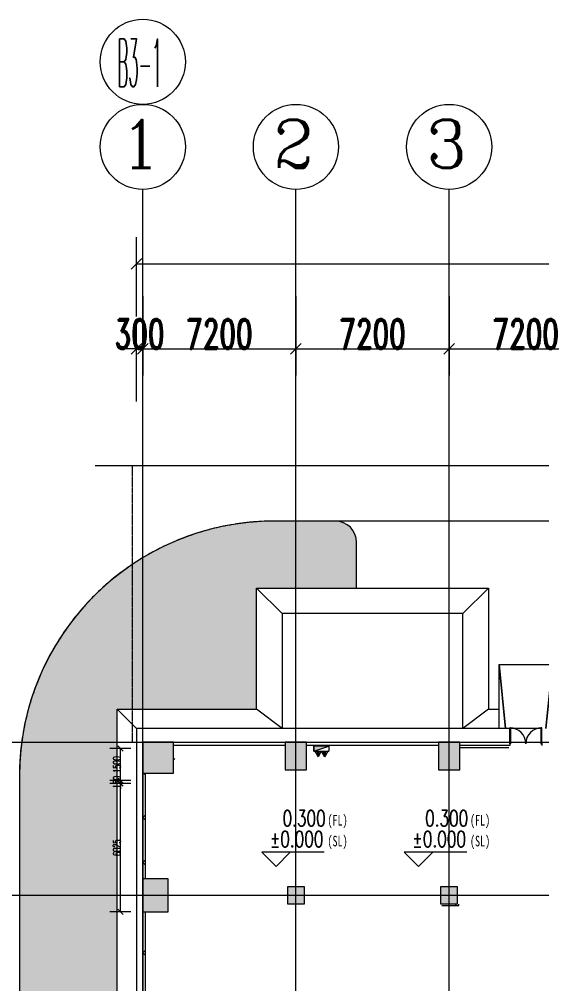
# Model space of a CAD drawing. Header units: millimetres. Extents: x -76632 to 443185, y -33181 to 192400.
# Drawn here: x -5804 to 18750, y 147041 to 192400 of the extents above; entities that cross this region are included whole.
import ezdxf

# ---------------------------------------------------------------- set-up
doc = ezdxf.new("R2010")
doc.units = ezdxf.units.MM
doc.linetypes.add('Dash', pattern=[6.35, 3.175, -3.175])
doc.linetypes.add('轴网线', pattern=[22.04, 18.38, -1.83, 0, -1.83])
doc.layers.get('0').update_dxf_attribs({"color": 8})
doc.layers.get('Defpoints').update_dxf_attribs({"color": 8})
for name, color, linetype, lineweight in [('A-ANNO-DIMS', 8, 'Continuous', 9), ('A-ANNO-NOTE', 8, 'Continuous', 5), ('A-DETL', 8, 'Continuous', 18), ('A-DETL-GENF', 8, 'Continuous', 18), ('A-DETL-THIN', 8, 'Continuous', 5), ('A-DOOR', 8, 'Continuous', 5), ('A-DOOR-OPNG', 8, 'Continuous', 5), ('A-FLOR', 8, 'Continuous', 5), ('A-WALL', 8, 'Continuous', 5), ('A-WALL-FNSH', 8, 'Continuous', 9), ('A-WALL-PATT', 8, 'Continuous', 9), ('M-EQPM', 8, 'Continuous', 5), ('Q-SPCQ', 8, 'Continuous', 5), ('S-COLS', 8, 'Continuous', 5), ('S-GRID', 8, 'Continuous', 9), ('S-GRID-IDEN', 8, 'Continuous', 9)]:
    doc.layers.add(name, color=color, linetype=linetype, lineweight=lineweight)
doc.styles.add('RomanC', font='romanc__.ttf', dxfattribs={"height": 2250})
doc.styles.add('RomanC_2', font='romanc__.ttf', dxfattribs={"width": 0.25, "height": 2250})
doc.styles.add('RomanD_4', font='romand__.ttf', dxfattribs={"width": 0.65, "height": 1400})
doc.styles.add('RomanD_6', font='romand__.ttf', dxfattribs={"width": 0.65, "height": 350})
doc.styles.add('RomanD_9', font='romand__.ttf', dxfattribs={"width": 0.7, "height": 750})
doc.styles.add('仿宋', font='simfang.ttf', dxfattribs={"width": 0.7, "height": 500})
doc.dimstyles.new('0_7mm', dxfattribs={"dimscale": 304.8, "dimtxt": 351.251157, "dimasz": 0.82021, "dimexe": 1.64042, "dimexo": 0.0625, "dimgap": 0, "dimtad": 1, "dimdec": 0, "dimzin": 0, "dimdsep": 46, "dimtxsty": 'RomanD_6', "dimblk1": 'OBLIQUE', "dimblk2": 'OBLIQUE', "dimsah": 1, "dimcen": 0.09, "dimazin": 0, "dimtfac": 1, "dimtdec": 4, "dimtix": 1, "dimtmove": 0, "dimatfit": 3, "dimfxl": 1.64042, "dimfxlon": 1, "dimtvp": 1, "dimtolj": 1, "dimtzin": 0, "dimlwd": 18, "dimlwe": 18, "dimarcsym": 2})
doc.dimstyles.new('第一_二道尺寸线', dxfattribs={"dimscale": 304.8, "dimtxt": 1405.004626, "dimasz": 1.64042, "dimexe": 4.10105, "dimexo": 0.0625, "dimgap": 0, "dimtad": 1, "dimdec": 0, "dimzin": 0, "dimdsep": 46, "dimtxsty": 'RomanD_4', "dimblk1": 'OBLIQUE', "dimblk2": 'OBLIQUE', "dimsah": 1, "dimcen": 0.09, "dimazin": 0, "dimtfac": 1, "dimtdec": 4, "dimtix": 1, "dimtmove": 0, "dimatfit": 3, "dimfxl": 8.2021, "dimfxlon": 1, "dimtvp": 1, "dimtolj": 1, "dimtzin": 0, "dimlwd": 18, "dimlwe": 18, "dimarcsym": 2})
pattern_1 = [(45, (-4e-09, 0), (-1060.66, 1060.66), []), (135, (-4e-09, 0), (-1060.66, -1060.66), [])]

# ---------------------------------------------------------------- blocks, each defined once
blk = doc.blocks.new('X-ST-F3-01-C-001_HLP2_rvt-1-LAY-1F-1_500-A')
at = {"layer": 'S-COLS', "true_color": 0x808080}
for points in [[(135, 156950), (1450, 156950), (1450, 158400), (0, 158394), (0, 156950)], [(7700, 157100), (7700, 158400), (6700, 158400), (6700, 157100)], [(14900, 157100), (14900, 158400), (13900, 158400), (13900, 157100)], [(67, 150425), (1200, 150425), (1200, 151975), (0, 151975), (0, 150425)], [(7600, 150800), (7600, 151600), (6800, 151600), (6800, 150800)], [(14050, 150800), (14800, 150800), (14800, 151600), (14000, 151600), (14000, 150800), (14023, 150800)]]:
    blk.add_hatch(color=8, dxfattribs=at).paths.add_polyline_path(points, flags=0)
at = {"layer": 'S-COLS', "color": 7, "lineweight": 9}
for p, q in [((1450, 158400), (0, 158400)), ((0, 158400), (0, 156950)), ((1450, 156950), (1450, 158400)), ((7700, 158400), (6700, 158400)), ((6700, 158400), (6700, 157100)), ((7700, 157100), (7700, 158400)), ((14900, 158400), (13900, 158400)), ((13900, 158400), (13900, 157100)), ((14900, 157100), (14900, 158400)), ((0, 156950), (1450, 156950)), ((6700, 157100), (7700, 157100)), ((13900, 157100), (14900, 157100)), ((1200, 151975), (0, 151975)), ((0, 151975), (0, 150425)), ((1200, 150425), (1200, 151975)), ((7600, 151600), (6800, 151600)), ((6800, 151600), (6800, 150800)), ((7600, 150800), (7600, 151600)), ((14800, 151600), (14000, 151600)), ((14000, 151600), (14000, 150800)), ((14800, 150800), (14800, 151600)), ((6800, 150800), (7600, 150800)), ((14000, 150800), (14800, 150800)), ((0, 150425), (1200, 150425))]:
    blk.add_line(p, q, dxfattribs=at)
blk = doc.blocks.new('剖切号 - 剖切号-930156-LAY-1F-1_500-A')
at = {"layer": 'A-DETL-GENF', "color": 91, "lineweight": 5, "true_color": 0x77ff77}
blk.add_line((0, -1000), (0, -27666), dxfattribs=at)
blk = doc.blocks.new('X-AR-F3-00-W-003_HLP2_rvt-1-LAY-1F-1_500-A')
at = {"layer": 'A-DETL', "color": 254, "linetype": 'Dash', "lineweight": 5, "true_color": 0xdddddd}
for p, q in [((-500, 171400), (-500, 166753)), ((-500, 166753), (-500, 159950)), ((-500, 159950), (-500, 158400))]:
    blk.add_line(p, q, dxfattribs=at)
at = {"color": 254, "linetype": 'Dash', "lineweight": 5, "true_color": 0xdddddd, "rotation": 269.9999999999998}
blk.add_blockref('剖切号 - 剖切号-930156-LAY-1F-1_500-A', (25431, 171400), dxfattribs=at)
blk = doc.blocks.new('双扇平开外门_带观察窗 - GYM1530_A_-4528011-LAY-1F-1_500-A')
at = {"layer": 'A-DOOR'}
for p, q in [((-750, 0), (-750, 750)), ((-750, 750), (-710, 750)), ((-750, 750), (-750, 600)), ((-710, 750), (-750, 750)), ((-750, 600), (-750, 400)), ((-710, 750), (-710, 0)), ((-710, 600), (-710, 750)), ((-710, 400), (-710, 600)), ((750, 750), (710, 750)), ((710, 750), (710, 0)), ((750, 750), (710, 750)), ((710, 750), (710, 600)), ((710, 600), (710, 400)), ((750, 0), (750, 750)), ((750, 600), (750, 750)), ((750, 400), (750, 600)), ((-750, 400), (-750, 100)), ((-710, 0), (-750, 0)), ((-710, 100), (-710, 400)), ((710, 400), (710, 100)), ((710, 0), (750, 0)), ((750, 100), (750, 400))]:
    blk.add_line(p, q, dxfattribs=at)
for centre, start, end in [((-750, 0), 0, 90), ((750, 0), 90, 180)]:
    blk.add_arc(centre, 750, start, end, dxfattribs=at)
at = {"layer": 'A-DOOR-OPNG'}
for p, q in [((-750, 75), (-750, -75)), ((750, 75), (750, -75))]:
    blk.add_line(p, q, dxfattribs=at)
blk = doc.blocks.new('坡道 - 坡道-V90-LAY-1F-1_500-A')
at = {"layer": 'Q-SPCQ'}
for p, q in [((-1250, -3000), (-950, 0)), ((-1250, -900), (-1250, 0)), ((-950, 0), (-1250, -3000)), ((-710, 0), (710, 0)), ((-710, 0), (710, 0)), ((950, 0), (1250, -3000)), ((1250, -3000), (950, 0)), ((1250, 0), (1250, -3000)), ((-1250, -3000), (-1250, -900)), ((-1250, -3000), (-1250, -900)), ((1250, -900), (1250, -3000)), ((1250, -3000), (-1250, -3000)), ((1250, -3000), (-1250, -3000))]:
    blk.add_line(p, q, dxfattribs=at)
blk = doc.blocks.new('室内消火栓箱_带灭火器__左右式_ - SG24D65-P-4294461-LAY-1F-1_500-A')
at = {"layer": 'A-DETL-GENF', "lineweight": 5}
blk.add_hatch(color=256, dxfattribs=at).paths.add_polyline_path([(-350, -240), (350, 0), (-350, 0), (-350, -128)], flags=0)
h = blk.add_hatch(color=256, dxfattribs=at)
h.paths.add_polyline_path([(-105, -370), (-105, -280), (-195, -280), (-195, -370)], flags=0)
h.paths.add_polyline_path([(195, -370), (195, -280), (105, -280), (105, -370)], flags=0)
for p, q in [((350, 0), (-350, 0)), ((-350, -240), (350, 0)), ((-350, -240), (-350, 0)), ((-350, 0), (-350, -240)), ((-350, -240), (350, 0)), ((350, 0), (-350, 0)), ((-350, -240), (350, -240)), ((-300, -240), (-150, -500)), ((-105, -280), (-195, -280)), ((-195, -280), (-195, -370)), ((-195, -370), (-105, -370)), ((0, -240), (-150, -500)), ((-105, -370), (-105, -280)), ((0, -240), (150, -500)), ((195, -280), (105, -280)), ((105, -280), (105, -370)), ((105, -370), (195, -370)), ((300, -240), (150, -500)), ((195, -370), (195, -280))]:
    blk.add_line(p, q, dxfattribs=at)
at = {"layer": 'M-EQPM'}
blk.add_line((350, 0), (350, -240), dxfattribs=at)
blk = doc.blocks.new('轴网 - 宽度系数 1_0-670626-LAY-1F-1_500-A')
at = {"layer": 'S-GRID-IDEN'}
blk.add_circle((0, 0), 4, dxfattribs=at)
blk = doc.blocks.new('_Oblique')
at = {"color": 0, "linetype": 'ByBlock', "lineweight": -2}
blk.add_line((-0.5, -0.5), (0.5, 0.5), dxfattribs=at)
blk = doc.blocks.new('*D1614')
at = {"layer": 'A-ANNO-DIMS', "color": 0, "lineweight": 18, "transparency": 16777216}
for p, q in [((0, 179380.95), (0, 175650)), ((-300, 174419.05), (-300, 178150)), ((-300, 176900), (-800, 176900)), ((-300, 176900), (0, 176900)), ((0, 176900), (500, 176900))]:
    blk.add_line(p, q, dxfattribs=at)
at = {"layer": 'Defpoints', "color": 0, "transparency": 16777216}
for p in [(0, 179400), (0, 176900), (-300, 174400)]:
    blk.add_point(p, dxfattribs=at)
at = {"layer": 'A-ANNO-DIMS', "color": 0, "lineweight": 18, "transparency": 16777216, "xscale": 500.0000000000001, "yscale": 500.0000000000001, "zscale": 500.0000000000001}
blk.add_blockref('_Oblique', (-300, 176900), dxfattribs=at)
at = {"layer": 'A-ANNO-DIMS', "color": 0, "lineweight": 18, "transparency": 16777216, "xscale": 500.0000000000001, "yscale": 500.0000000000001, "zscale": 500.0000000000001, "rotation": 180}
blk.add_blockref('_Oblique', (0, 176900), dxfattribs=at)
at = {"layer": 'A-ANNO-DIMS', "color": 0, "lineweight": 18, "transparency": 16777216, "insert": (-150, 177600), "char_height": 1400, "width": 2918.0865, "attachment_point": 5, "style": 'RomanD_4'}
blk.add_mtext('\\A1;300', dxfattribs=at)
blk = doc.blocks.new('*D1560')
at = {"layer": 'A-ANNO-DIMS', "color": 0, "lineweight": 18, "transparency": 16777216}
for p, q in [((0, 179380.95), (0, 175650)), ((7200, 179380.95), (7200, 175650)), ((0, 176900), (7200, 176900))]:
    blk.add_line(p, q, dxfattribs=at)
at = {"layer": 'Defpoints', "color": 0, "transparency": 16777216}
for p in [(0, 179400), (7200, 179400), (7200, 176900)]:
    blk.add_point(p, dxfattribs=at)
at = {"layer": 'A-ANNO-DIMS', "color": 0, "lineweight": 18, "transparency": 16777216, "xscale": 500.0000000000001, "yscale": 500.0000000000001, "zscale": 500.0000000000001, "rotation": 180}
blk.add_blockref('_Oblique', (0, 176900), dxfattribs=at)
at = {"layer": 'A-ANNO-DIMS', "color": 0, "lineweight": 18, "transparency": 16777216, "xscale": 500.0000000000001, "yscale": 500.0000000000001, "zscale": 500.0000000000001}
blk.add_blockref('_Oblique', (7200, 176900), dxfattribs=at)
at = {"layer": 'A-ANNO-DIMS', "color": 0, "lineweight": 18, "transparency": 16777216, "insert": (3600, 177600), "char_height": 1400, "width": 3890.782, "attachment_point": 5, "style": 'RomanD_4'}
blk.add_mtext('\\A1;7200', dxfattribs=at)
blk = doc.blocks.new('*D1561')
at = {"layer": 'A-ANNO-DIMS', "color": 0, "lineweight": 18, "transparency": 16777216}
for p, q in [((7200, 179380.95), (7200, 175650)), ((14400, 179380.95), (14400, 175650)), ((7200, 176900), (14400, 176900))]:
    blk.add_line(p, q, dxfattribs=at)
at = {"layer": 'Defpoints', "color": 0, "transparency": 16777216}
for p in [(7200, 179400), (14400, 179400), (14400, 176900)]:
    blk.add_point(p, dxfattribs=at)
at = {"layer": 'A-ANNO-DIMS', "color": 0, "lineweight": 18, "transparency": 16777216, "xscale": 500.0000000000001, "yscale": 500.0000000000001, "zscale": 500.0000000000001, "rotation": 180}
blk.add_blockref('_Oblique', (7200, 176900), dxfattribs=at)
at = {"layer": 'A-ANNO-DIMS', "color": 0, "lineweight": 18, "transparency": 16777216, "xscale": 500.0000000000001, "yscale": 500.0000000000001, "zscale": 500.0000000000001}
blk.add_blockref('_Oblique', (14400, 176900), dxfattribs=at)
at = {"layer": 'A-ANNO-DIMS', "color": 0, "lineweight": 18, "transparency": 16777216, "insert": (10800, 177600), "char_height": 1400, "width": 3890.782, "attachment_point": 5, "style": 'RomanD_4'}
blk.add_mtext('\\A1;7200', dxfattribs=at)
blk = doc.blocks.new('*D1562')
at = {"layer": 'A-ANNO-DIMS', "color": 0, "lineweight": 18, "transparency": 16777216}
for p, q in [((14400, 179380.95), (14400, 175650)), ((21600, 179380.95), (21600, 175650)), ((14400, 176900), (21600, 176900))]:
    blk.add_line(p, q, dxfattribs=at)
at = {"layer": 'Defpoints', "color": 0, "transparency": 16777216}
for p in [(14400, 179400), (21600, 179400), (21600, 176900)]:
    blk.add_point(p, dxfattribs=at)
at = {"layer": 'A-ANNO-DIMS', "color": 0, "lineweight": 18, "transparency": 16777216, "xscale": 500.0000000000001, "yscale": 500.0000000000001, "zscale": 500.0000000000001, "rotation": 180}
blk.add_blockref('_Oblique', (14400, 176900), dxfattribs=at)
at = {"layer": 'A-ANNO-DIMS', "color": 0, "lineweight": 18, "transparency": 16777216, "xscale": 500.0000000000001, "yscale": 500.0000000000001, "zscale": 500.0000000000001}
blk.add_blockref('_Oblique', (21600, 176900), dxfattribs=at)
at = {"layer": 'A-ANNO-DIMS', "color": 0, "lineweight": 18, "transparency": 16777216, "insert": (18000, 177600), "char_height": 1400, "width": 3890.782, "attachment_point": 5, "style": 'RomanD_4'}
blk.add_mtext('\\A1;7200', dxfattribs=at)
blk = doc.blocks.new('*D1553')
at = {"layer": 'A-ANNO-DIMS', "color": 0, "lineweight": 18, "transparency": 16777216}
for p, q in [((-300, 178419.05), (-300, 182150)), ((293100, 178419.05), (293100, 182150)), ((-300, 180900), (293100, 180900))]:
    blk.add_line(p, q, dxfattribs=at)
at = {"layer": 'Defpoints', "color": 0, "transparency": 16777216}
for p in [(293100, 180900), (-300, 178400), (293100, 178400)]:
    blk.add_point(p, dxfattribs=at)
at = {"layer": 'A-ANNO-DIMS', "color": 0, "lineweight": 18, "transparency": 16777216, "xscale": 500.0000000000001, "yscale": 500.0000000000001, "zscale": 500.0000000000001, "rotation": 180}
blk.add_blockref('_Oblique', (-300, 180900), dxfattribs=at)
at = {"layer": 'A-ANNO-DIMS', "color": 0, "lineweight": 18, "transparency": 16777216, "xscale": 500.0000000000001, "yscale": 500.0000000000001, "zscale": 500.0000000000001}
blk.add_blockref('_Oblique', (293100, 180900), dxfattribs=at)
at = {"layer": 'A-ANNO-DIMS', "color": 0, "lineweight": 18, "transparency": 16777216, "insert": (146400, 181600), "char_height": 1400, "width": 5836.1731, "attachment_point": 5, "style": 'RomanD_4'}
blk.add_mtext('\\A1;293400', dxfattribs=at)
blk = doc.blocks.new('*D1502')
at = {"layer": 'A-ANNO-DIMS', "color": 0, "lineweight": 18, "transparency": 16777216}
for p, q in [((-567, 156450), (-1548, 156450)), ((-1048, 150425), (-1048, 156450)), ((-567, 150425), (-1548, 150425))]:
    blk.add_line(p, q, dxfattribs=at)
at = {"layer": 'Defpoints', "color": 0, "transparency": 16777216}
for p in [(-1048, 156450), (-548, 156450), (-548, 150425)]:
    blk.add_point(p, dxfattribs=at)
at = {"layer": 'A-ANNO-DIMS', "color": 0, "lineweight": 18, "transparency": 16777216, "xscale": 250, "yscale": 250, "zscale": 250}
for p, rotation in [((-1048, 156450), 90), ((-1048, 150425), 270)]:
    blk.add_blockref('_Oblique', p, dxfattribs=dict(at, rotation=rotation))
at = {"layer": 'A-ANNO-DIMS', "color": 0, "lineweight": 18, "transparency": 16777216, "insert": (-1223, 153437), "char_height": 350, "width": 972.7, "attachment_point": 5, "rotation": 90, "style": 'RomanD_6'}
blk.add_mtext('\\A1;6025', dxfattribs=at)
blk = doc.blocks.new('*D1503')
at = {"layer": 'A-ANNO-DIMS', "color": 0, "lineweight": 18, "transparency": 16777216}
for p, q in [((-567, 156600), (-1548, 156600)), ((-1048, 156600), (-1048, 156850)), ((-1048, 156450), (-1048, 156600)), ((-567, 156450), (-1548, 156450)), ((-1048, 156450), (-1048, 156200))]:
    blk.add_line(p, q, dxfattribs=at)
at = {"layer": 'Defpoints', "color": 0, "transparency": 16777216}
for p in [(-1048, 156600), (-548, 156600), (-548, 156450)]:
    blk.add_point(p, dxfattribs=at)
at = {"layer": 'A-ANNO-DIMS', "color": 0, "lineweight": 18, "transparency": 16777216, "xscale": 250, "yscale": 250, "zscale": 250}
for p, rotation in [((-1048, 156600), 270), ((-1048, 156450), 90)]:
    blk.add_blockref('_Oblique', p, dxfattribs=dict(at, rotation=rotation))
at = {"layer": 'A-ANNO-DIMS', "color": 0, "lineweight": 18, "transparency": 16777216, "insert": (-1223, 156525), "char_height": 350, "width": 729.52, "attachment_point": 5, "rotation": 90, "style": 'RomanD_6'}
blk.add_mtext('\\A1;150', dxfattribs=at)
blk = doc.blocks.new('*D1504')
at = {"layer": 'A-ANNO-DIMS', "color": 0, "lineweight": 18, "transparency": 16777216}
for p, q in [((-567, 158100), (-1548, 158100)), ((-1048, 156600), (-1048, 158100)), ((-567, 156600), (-1548, 156600))]:
    blk.add_line(p, q, dxfattribs=at)
at = {"layer": 'Defpoints', "color": 0, "transparency": 16777216}
for p in [(-1048, 158100), (-548, 158100), (-548, 156600)]:
    blk.add_point(p, dxfattribs=at)
at = {"layer": 'A-ANNO-DIMS', "color": 0, "lineweight": 18, "transparency": 16777216, "xscale": 250, "yscale": 250, "zscale": 250}
for p, rotation in [((-1048, 158100), 90), ((-1048, 156600), 270)]:
    blk.add_blockref('_Oblique', p, dxfattribs=dict(at, rotation=rotation))
at = {"layer": 'A-ANNO-DIMS', "color": 0, "lineweight": 18, "transparency": 16777216, "insert": (-1223, 157350), "char_height": 350, "width": 972.7, "attachment_point": 5, "rotation": 90, "style": 'RomanD_6'}
blk.add_mtext('\\A1;1500', dxfattribs=at)
blk = doc.blocks.new('高程点-说明仿宋-1_5mm - 高程点-说明仿宋-1_5mm-4178353-LAY-1F-1_500-A')
at = {"layer": 'A-ANNO-NOTE', "lineweight": 18}
for p, q in [((4.528, 1.344), (-1.344, 1.344)), ((0, 0), (-1.344, 1.344)), ((0, 0), (1.344, 1.344))]:
    blk.add_line(p, q, dxfattribs=at)
blk = doc.blocks.new('临时单轴号 - 临时标记-下-5mm-4768052-LAY-1F-1_500-A')
at = {"layer": 'A-ANNO-NOTE', "lineweight": 18}
blk.add_circle((0, 12), 4, dxfattribs=at)

msp = doc.modelspace()

# ---------------------------------------------------------------- hatches: boundary and pattern name
at = {"layer": 'A-DETL-GENF', "lineweight": 5, "transparency": 33554687}
h = msp.add_hatch(dxfattribs=at)
h.set_pattern_fill('FP_58', color=256, style=0, pattern_type=2)
h.set_pattern_definition([(90, (-4e-09, 0), (-2121.32, 2121.32), [562.5, -3680.14]), (45, (-4e-09, 0), (-2121.32, 2121.32), [562.5, -2437.5]), (135, (-4e-09, 0), (-2121.32, -2121.32), [562.5, -2437.5])])
h.paths.add_polyline_path([(291271.1, -5803.8), (291642.2, -5796.6), (292012.8, -5777), (292382.6, -5745.1), (292751.1, -5700.9), (293118, -5644.5), (293482.7, -5575.9), (294000, -5455.3), (294204.4, -5402.6), (294560.5, -5298), (294913, -5181.7), (295261.4, -5053.7), (295605.3, -4914.2), (295944.4, -4763.3), (296278.3, -4601.2), (296606.6, -4428.2), (296929, -4244.3), (297245.1, -4049.8), (297554.6, -3844.9), (297857.1, -3629.8), (298152.3, -3404.8), (298439.8, -3170.1), (298719.3, -2926), (298990.6, -2672.7), (299253.3, -2410.5), (299507.2, -2139.7), (299751.9, -1860.7), (300005.3, -1550), (300212.8, -1279), (300428.5, -976.9), (300634.1, -667.9), (300829.2, -352.2), (301013.8, -30.2), (301187.6, 297.8), (301372.6, 681.3), (301501.9, 970.2), (301642.1, 1313.8), (301770.8, 1661.9), (301887.9, 2014.1), (301993.2, 2370), (302086.6, 2729.2), (302168, 3091.3), (302237.3, 3456), (302294.5, 3822.7), (302339.5, 4191.1), (302372.1, 4560.8), (302392.5, 4931.4), (302399.7, 5379), (302396.2, 5673.6), (302399.7, 6094.3), (302389.7, 6234.5), (302372.1, 6332.4), (302339.5, 6441.9), (302294.5, 6546.9), (302237.3, 6646.9), (302168, 6740.8), (302081.8, 6831.8), (301993.2, 6905.4), (301934.2, 6947.6), (301835.7, 7002.4), (301731.6, 7045.7), (301623.3, 7077.1), (301501.9, 7096.6), (301350.3, 7102.4), (294000, 7102.4), (294000, -1550), (280400.3, -1550), (280400.3, -4798.7), (280406.6, -4910.7), (280425.4, -5021.3), (280456.4, -5129), (280499.3, -5232.6), (280553.6, -5330.8), (280618.5, -5422.2), (280693.2, -5505.9), (280776.8, -5580.6), (280868.3, -5645.5), (280966.4, -5699.7), (281070, -5742.6), (281177.8, -5773.7), (281288.3, -5792.5), (281400.3, -5798.7), (290900, -5798.7)], flags=0)
h.paths.add_polyline_path([(231303.2, -5800), (232700, -5800), (232812, -5793.7), (232922.5, -5774.9), (233030.3, -5743.9), (233133.9, -5701), (233232, -5646.7), (233323.5, -5581.8), (233407.1, -5507.1), (233481.8, -5423.5), (233546.7, -5332), (233601, -5233.9), (233643.9, -5130.3), (233674.9, -5022.5), (233693.7, -4912), (233700, -4800), (233700, -1550), (229300, -1550), (229300, -4800), (229306.3, -4912), (229325.1, -5022.5), (229356.1, -5130.3), (229399, -5233.9), (229453.3, -5332), (229518.2, -5423.5), (229592.9, -5507.1), (229676.5, -5581.8), (229768, -5646.7), (229866.1, -5701), (229969.7, -5743.9), (230077.5, -5774.9), (230188, -5793.7), (230300, -5800)], flags=0)
h.paths.add_polyline_path([(135450, -5800), (138150, -5800), (138262, -5793.7), (138372.5, -5774.9), (138480.3, -5743.9), (138583.9, -5701), (138682, -5646.7), (138773.5, -5581.8), (138857.1, -5507.1), (138931.8, -5423.5), (138996.7, -5332), (139051, -5233.9), (139093.9, -5130.3), (139124.9, -5022.5), (139143.7, -4912), (139150, -4800), (139150, -1550), (134450, -1550), (134450, -4800), (134456.3, -4912), (134475.1, -5022.5), (134506.1, -5130.3), (134549, -5233.9), (134603.3, -5332), (134668.2, -5423.5), (134742.9, -5507.1), (134826.5, -5581.8), (134918, -5646.7), (135016.1, -5701), (135119.7, -5743.9), (135227.5, -5774.9), (135338, -5793.7)], flags=0)
h.paths.add_polyline_path([(143450, -5800), (146550, -5800), (146662, -5793.7), (146772.5, -5774.9), (146880.3, -5743.9), (146983.9, -5701), (147082, -5646.7), (147173.5, -5581.8), (147257.1, -5507.1), (147331.8, -5423.5), (147396.7, -5332), (147451, -5233.9), (147493.9, -5130.3), (147524.9, -5022.5), (147543.7, -4912), (147550, -4800), (147550, -1550), (141650, -1550), (141650, -4800), (141656.3, -4912), (141675.1, -5022.5), (141706.1, -5130.3), (141749, -5233.9), (141803.3, -5332), (141868.2, -5423.5), (141942.9, -5507.1), (142026.5, -5581.8), (142118, -5646.7), (142216.1, -5701), (142319.7, -5743.9), (142427.5, -5774.9), (142538, -5793.7), (142650, -5800), (143150, -5800)], flags=0)
h.paths.add_polyline_path([(43800, -5800), (43966.2, -5790.7), (44042.3, -5780.6), (44160.7, -5752.5), (44275.6, -5712.4), (44385.8, -5660.7), (44490.1, -5598), (44587.5, -5525), (44676.9, -5442.4), (44757.3, -5351.1), (44828, -5252), (44888.2, -5146.2), (44937.3, -5034.9), (44974.7, -4919), (45000, -4800), (45000, -1550), (40850, -1550), (40850, -4800), (40856.3, -4912), (40875.1, -5022.5), (40906.1, -5130.3), (40949, -5233.9), (41003.3, -5332), (41068.2, -5423.5), (41142.9, -5507.1), (41226.5, -5581.8), (41318, -5646.7), (41416.1, -5701), (41519.7, -5743.9), (41627.5, -5774.9), (41738, -5793.7), (41850, -5800)], flags=0)
h.paths.add_polyline_path([(30150, -5800), (30262, -5793.7), (30372.5, -5774.9), (30480.3, -5743.9), (30583.9, -5701), (30682, -5646.7), (30773.5, -5581.8), (30857.1, -5507.1), (30956.1, -5389.3), (30996.7, -5332), (31051, -5233.9), (31100, -5109.2), (31124.9, -5022.5), (31144.1, -4904.4), (31150, -4800), (31150, -1550), (28100, -1550), (28102.9, -4904.4), (28116.9, -5007.8), (28142, -5109.2), (28177.7, -5207.3), (28223.7, -5301), (28279.5, -5389.3), (28344.4, -5471.1), (28417.7, -5545.5), (28498.5, -5611.6), (28585.9, -5668.7), (28678.9, -5716.1), (28776.5, -5753.4), (28877.4, -5779.9), (28980.7, -5795.5), (29085, -5800)], flags=0)
h.paths.add_polyline_path([(56700, -5800), (59750, -5800), (59868.2, -5792.7), (59972.5, -5774.9), (60086, -5741.5), (60183.9, -5701), (60285.8, -5644), (60373.5, -5581.8), (60459.1, -5504.9), (60531.8, -5423.5), (60596.7, -5332), (60651, -5233.9), (60693.9, -5130.3), (60724.9, -5022.5), (60743.7, -4912), (60750, -4800), (60750, -1550), (55685, -1550), (55685, -4800), (55700, -4943.2), (55715.2, -5022.5), (55748.4, -5129.9), (55793.1, -5233.1), (55871.1, -5361.4), (55915, -5421.7), (55990.6, -5504.9), (56074.9, -5579.3), (56166.9, -5644), (56265.3, -5698.3), (56369.2, -5741.5), (56477.1, -5773.1), (56587.8, -5792.7)], flags=0)
h.paths.add_polyline_path([(48500, -5800), (51300, -5800), (51412, -5793.7), (51522.5, -5774.9), (51630.3, -5743.9), (51733.9, -5701), (51832, -5646.7), (51923.5, -5581.8), (52007.1, -5507.1), (52081.8, -5423.5), (52146.7, -5332), (52201, -5233.9), (52243.9, -5130.3), (52274.9, -5022.5), (52293.7, -4912), (52300, -4800), (52300, -1550), (47500, -1550), (47500, -4800), (47506.3, -4912), (47525.1, -5022.5), (47556.1, -5130.3), (47599, -5233.9), (47653.3, -5332), (47718.2, -5423.5), (47792.9, -5507.1), (47876.5, -5581.8), (47968, -5646.7), (48066.1, -5701), (48169.7, -5743.9), (48277.5, -5774.9), (48388, -5793.7)], flags=0)
h.paths.add_polyline_path([(20900, -5798.7), (21012, -5792.5), (21122.5, -5773.7), (21258.6, -5730.9), (21333.9, -5699.7), (21432, -5645.5), (21523.5, -5580.6), (21607.1, -5505.9), (21681.8, -5422.2), (21746.7, -5330.8), (21801, -5232.6), (21843.9, -5129), (21874.9, -5021.3), (21893.7, -4910.7), (21900, -4798.7), (21900, -1550), (12050, -1550), (12050, -4798.7), (12056.3, -4910.7), (12075.1, -5021.3), (12106.1, -5129), (12149, -5232.6), (12203.3, -5330.8), (12268.2, -5422.2), (12342.9, -5505.9), (12426.5, -5580.6), (12518, -5645.5), (12616.1, -5699.7), (12719.7, -5742.6), (12827.5, -5773.7), (12938, -5792.5), (13050, -5798.7), (17450, -5798.7)], flags=0)
h.paths.add_polyline_path([(37350, -5798.7), (37462, -5792.5), (37572.5, -5773.7), (37680.3, -5742.6), (37783.9, -5699.7), (37882, -5645.5), (37973.5, -5580.6), (38057.1, -5505.9), (38131.8, -5422.2), (38196.7, -5330.8), (38251, -5232.6), (38293.9, -5129), (38324.9, -5021.3), (38343.7, -4910.7), (38350, -4798.7), (38350, -1550), (33650, -1550), (33650, -4798.7), (33656.3, -4910.7), (33675.1, -5021.3), (33706.1, -5129), (33749, -5232.6), (33803.3, -5330.8), (33868.2, -5422.2), (33942.9, -5505.9), (34026.5, -5580.6), (34118, -5645.5), (34216.1, -5699.7), (34319.7, -5742.6), (34427.5, -5773.7), (34538, -5792.5), (34650, -5798.7)], flags=0)
h.paths.add_polyline_path([(114800, -5798.7), (124800, -5798.7), (124912, -5792.5), (125022.5, -5773.7), (125130.3, -5742.6), (125233.9, -5699.7), (125332, -5645.5), (125423.5, -5580.6), (125507.1, -5505.9), (125581.8, -5422.2), (125646.7, -5330.8), (125701, -5232.6), (125743.9, -5129), (125774.9, -5021.3), (125793.7, -4910.7), (125800, -4798.7), (125800, -1550), (113300, -1550), (113300, -4798.7), (113306.3, -4910.7), (113325.1, -5021.3), (113356.1, -5129), (113399, -5232.6), (113453.3, -5330.8), (113518.2, -5422.2), (113592.9, -5505.9), (113676.5, -5580.6), (113768, -5645.5), (113866.1, -5699.7), (113969.7, -5742.6), (114077.5, -5773.7), (114188, -5792.5), (114300, -5798.7)], flags=0)
h.paths.add_polyline_path([(100735, -5798.7), (108900, -5798.7), (109012, -5792.5), (109122.5, -5773.7), (109230.3, -5742.6), (109333.9, -5699.7), (109432, -5645.5), (109523.5, -5580.6), (109607.1, -5505.9), (109681.8, -5422.2), (109746.7, -5330.8), (109801, -5232.6), (109843.9, -5129), (109874.9, -5021.3), (109893.7, -4910.7), (109900, -4798.7), (109900, -1550), (98450, -1550), (98450, -4798.7), (98456.3, -4910.7), (98475.1, -5021.3), (98506.1, -5129), (98549, -5232.6), (98603.3, -5330.8), (98668.2, -5422.2), (98742.9, -5505.9), (98826.5, -5580.6), (98918, -5645.5), (99016.1, -5699.7), (99119.7, -5742.6), (99227.5, -5773.7), (99338, -5792.5), (99450, -5798.7)], flags=0)
h.paths.add_polyline_path([(6300, -5798.7), (8550, -5798.7), (8662, -5792.5), (8772.5, -5773.7), (8880.3, -5742.6), (8983.9, -5699.7), (9082, -5645.5), (9173.5, -5580.6), (9257.1, -5505.9), (9331.8, -5422.2), (9396.7, -5330.8), (9451, -5232.6), (9493.9, -5129), (9524.9, -5021.3), (9543.7, -4910.7), (9550, -4798.7), (9550, -1550), (5300, -1550), (5300, -4798.8), (5306.3, -4910.7), (5325.1, -5021.3), (5356.1, -5129), (5399, -5232.6), (5453.3, -5330.8), (5518.2, -5422.2), (5592.9, -5505.9), (5676.5, -5580.6), (5768, -5645.5), (5866.1, -5699.7), (5969.7, -5742.6), (6077.5, -5773.7), (6188, -5792.5)], flags=0)
h.paths.add_polyline_path([(248333.9, -5798.7), (250275, -5798.7), (250387, -5792.5), (250497.5, -5773.7), (250605.3, -5742.6), (250708.9, -5699.7), (250807, -5645.5), (250898.5, -5580.6), (250982.1, -5505.8), (251056.8, -5422.2), (251121.7, -5330.8), (251176, -5232.6), (251218.9, -5129), (251249.9, -5021.3), (251268.7, -4910.7), (251275, -4798.7), (251275, -1550), (244100, -1550), (244100, -4798.7), (244111.1, -4912.6), (244134.5, -5024.7), (244170.1, -5133.4), (244217.4, -5237.6), (244275.8, -5336.1), (244344.6, -5427.5), (244423, -5510.8), (244510.1, -5585.1), (244604.8, -5649.4), (244705.9, -5702.9), (244812.3, -5745), (244922.7, -5775.3), (245035.7, -5793.3), (245150, -5798.7)], flags=0)
h.paths.add_polyline_path([(935.2, -5459.8), (1044.2, -5449.8), (1181.8, -5418.2), (1255.7, -5394.5), (1355.6, -5349.8), (1450.1, -5294.5), (1568.8, -5200.6), (1618.1, -5154.8), (1689.7, -5072), (1776.5, -4935.9), (1803.7, -4885.5), (1844.7, -4784), (1874.4, -4678.7), (1892.4, -4570.7), (1898.5, -4461.4), (1898.5, -1549.8), (-1200, -1549.8), (-1200, 16300), (-4800, 16300), (-4911.9, 16293.7), (-5022.5, 16274.9), (-5130.3, 16243.8), (-5233.9, 16200.9), (-5332, 16146.7), (-5423.5, 16081.8), (-5507.1, 16007.1), (-5581.8, 15923.4), (-5646.7, 15832), (-5701, 15733.8), (-5743.9, 15630.2), (-5774.9, 15522.5), (-5793.7, 15411.9), (-5800, 15300), (-5799.8, 3138.5), (-5791.2, 2802), (-5769.9, 2465.9), (-5736.2, 2130.9), (-5689.9, 1797.4), (-5631.2, 1465.9), (-5560.1, 1136.8), (-5476.8, 810.6), (-5381.3, 487.7), (-5273.8, 168.6), (-5154.5, -146.2), (-5023.4, -456.4), (-4880.9, -761.4), (-4727, -1060.9), (-4562, -1354.4), (-4386.2, -1641.5), (-4199.8, -1921.9), (-4003, -2195.1), (-3796.1, -2460.7), (-3579.4, -2718.4), (-3353.2, -2967.8), (-3117.9, -3208.6), (-2873.7, -3440.4), (-2621, -3663), (-2360.2, -3875.9), (-2091.6, -4078.9), (-1815.6, -4271.7), (-1448.9, -4503.6), (-1200, -4649), (-947, -4786.4), (-645.3, -4935.9), (-338.3, -5074), (-26.3, -5200.6), (397.8, -5349.8), (651.1, -5427.9), (763.1, -5449.8), (825.8, -5457.8)], flags=0)
h.paths.add_polyline_path([(-4800, 19700), (-1200, 19700), (-1200, 30400), (-4800, 30400), (-4912, 30393.7), (-5022.5, 30374.9), (-5130.3, 30343.9), (-5233.9, 30301), (-5332, 30246.7), (-5423.5, 30181.8), (-5507.1, 30107.1), (-5581.8, 30023.5), (-5646.7, 29932), (-5701, 29833.9), (-5743.9, 29730.3), (-5774.9, 29622.5), (-5793.7, 29512), (-5800, 29400), (-5800, 20700), (-5793.7, 20588), (-5774.9, 20477.4), (-5743.9, 20369.7), (-5701, 20266.1), (-5646.7, 20167.9), (-5581.8, 20076.5), (-5507.1, 19992.9), (-5423.5, 19918.1), (-5332, 19853.2), (-5233.9, 19799), (-5130.3, 19756.1), (-5022.5, 19725), (-4912, 19706.3), (-4800.6, 19700)], flags=0)
h.paths.add_polyline_path([(-1200, 108500), (-1200, 116300), (-4800, 116300), (-4912, 116293.7), (-5022.5, 116274.9), (-5130.3, 116243.9), (-5233.9, 116201), (-5332, 116146.7), (-5423.5, 116081.8), (-5507.1, 116007.1), (-5581.8, 115923.5), (-5646.7, 115832), (-5701, 115733.9), (-5743.9, 115630.3), (-5774.9, 115522.5), (-5793.7, 115412), (-5800, 115300), (-5800, 109500), (-5793.7, 109388), (-5774.9, 109277.4), (-5743.9, 109169.7), (-5701, 109066.1), (-5646.7, 108967.9), (-5581.8, 108876.5), (-5507.1, 108792.9), (-5423.5, 108718.1), (-5332, 108653.2), (-5233.9, 108599), (-5130.3, 108556.1), (-5022.5, 108525), (-4912, 108506.3), (-4800, 108500), (-1448.9, 108500)], flags=0)
h.paths.add_polyline_path([(-3300, 120300), (-1200, 120300), (-1200, 133925), (-4800, 133925), (-4912, 133918.7), (-5022.5, 133899.9), (-5130.3, 133868.9), (-5233.9, 133826), (-5332, 133771.7), (-5423.5, 133706.8), (-5507.1, 133632.1), (-5581.8, 133548.5), (-5646.7, 133457), (-5701, 133358.9), (-5743.9, 133255.3), (-5774.9, 133147.5), (-5793.7, 133037), (-5800, 132925), (-5800, 121300), (-5793.7, 121188), (-5774.9, 121077.5), (-5743.9, 120969.7), (-5701, 120866.1), (-5646.7, 120768), (-5581.8, 120676.5), (-5507.1, 120592.9), (-5423.5, 120518.2), (-5332, 120453.3), (-5233.9, 120399), (-5130.3, 120356.1), (-5022.5, 120325.1), (-4912, 120306.3), (-4800, 120300)], flags=0)
h.paths.add_polyline_path([(-1448.9, 136425), (-1200, 136425), (-1200, 159950), (5350, 159950), (5350, 165650), (10050, 165650), (10049.9, 167800.1), (10043.6, 167912), (10024.8, 168022.6), (9993.8, 168130.3), (9950.9, 168233.9), (9896.6, 168332.1), (9831.8, 168423.5), (9757, 168507.1), (9673.4, 168581.9), (9582, 168646.8), (9483.8, 168701), (9380.2, 168743.9), (9272.5, 168775), (9161.9, 168793.7), (9049.9, 168800), (6196.3, 168800), (5816.2, 168793.9), (5350, 168768.9), (5048.9, 168744.7), (4666.8, 168701.6), (4286.2, 168646.4), (3907.7, 168579), (3531.5, 168499.4), (3158, 168407.9), (2787.6, 168304.5), (2420.8, 168189.2), (2057.8, 168062.3), (1699.1, 167923.7), (1345, 167773.8), (995.9, 167612.6), (652.2, 167440.3), (314.1, 167257.1), (-17.9, 167063.1), (-343.5, 166858.6), (-662.4, 166643.8), (-974.3, 166418.8), (-1278.8, 166184), (-1575.6, 165939.6), (-1902.6, 165650), (-2145, 165422.8), (-2417, 165151), (-2694.9, 164853.9), (-2934.2, 164582), (-3178.8, 164285.3), (-3413.8, 163981), (-3639, 163669.2), (-3854, 163350.5), (-4058.8, 163025), (-4253, 162693.1), (-4436.4, 162355.2), (-4608.9, 162011.5), (-4770.4, 161662.5), (-4920.6, 161308.6), (-5059.3, 160949.9), (-5186.5, 160587.1), (-5302, 160220.3), (-5405.7, 159850), (-5497.5, 159476.6), (-5577.3, 159100.5), (-5645, 158722), (-5700.5, 158341.5), (-5743.8, 157959.4), (-5774.8, 157576.1), (-5793.6, 157192.1), (-5800, 156807.6), (-5794.4, 137313.1), (-5776.3, 137202.5), (-5745.8, 137094.6), (-5703.3, 136990.9), (-5649.5, 136892.6), (-5584.9, 136801.1), (-5510.4, 136717.3), (-5427, 136642.5), (-5335.6, 136577.6), (-5237.6, 136523.3), (-5134, 136480.5), (-5026.3, 136449.6), (-4915.8, 136431), (-4803.9, 136425), (-3300, 136425)], flags=0)
h.paths.add_polyline_path([(29000, 159950), (31150, 159950), (31150, 167800.1), (31143.7, 167912), (31124.9, 168022.6), (31093.9, 168130.4), (31051, 168234), (30996.7, 168332.1), (30931.8, 168423.6), (30857.1, 168507.2), (30773.5, 168581.9), (30682, 168646.8), (30583.9, 168701), (30480.3, 168744), (30372.5, 168775), (30262, 168793.8), (30150, 168800.1), (20250, 168800.1), (20138, 168793.8), (20027.5, 168775), (19919.7, 168744), (19816.1, 168701), (19718, 168646.8), (19626.5, 168581.9), (19542.9, 168507.2), (19468.2, 168423.6), (19403.3, 168332.1), (19349, 168234), (19306.1, 168130.4), (19275.1, 168022.6), (19256.3, 167912), (19250, 167800.1), (19250, 159950), (21258.6, 159950)], flags=0)
h.paths.add_polyline_path([(61750, 159950), (61750, 167800.2), (61743.7, 167912.2), (61724.9, 168022.8), (61693.9, 168130.5), (61651, 168234.1), (61596.7, 168332.3), (61531.8, 168423.7), (61457.1, 168507.3), (61373.5, 168582.1), (61282, 168647), (61183.9, 168701.2), (61080.3, 168744.1), (60972.5, 168775.2), (60862, 168793.9), (60750, 168800.2), (57000, 168800.2), (56888, 168793.9), (56777.5, 168775.2), (56669.7, 168744.1), (56566.1, 168701.2), (56468, 168647), (56376.5, 168582.1), (56292.9, 168507.3), (56218.2, 168423.7), (56153.3, 168332.3), (56099, 168234.1), (56056.1, 168130.5), (56025.1, 168022.8), (56006.3, 167912.2), (56000, 167800.2), (56000, 159950), (60996.8, 159950)], flags=0)
h.paths.add_polyline_path([(38289.3, 159950), (38350, 159950), (38350, 167800.1), (38343.7, 167912.1), (38324.9, 168022.6), (38293.9, 168130.4), (38251, 168234), (38196.7, 168332.1), (38131.8, 168423.6), (38057.1, 168507.2), (37973.5, 168581.9), (37882, 168646.8), (37783.9, 168701.1), (37680.3, 168744), (37572.5, 168775), (37462, 168793.8), (37350, 168800.1), (34650, 168800.1), (34538, 168793.8), (34427.5, 168775), (34319.7, 168744), (34216.1, 168701.1), (34118, 168646.8), (34026.5, 168581.9), (33942.9, 168507.2), (33868.2, 168423.6), (33803.3, 168332.1), (33749, 168234), (33706.1, 168130.4), (33675.1, 168022.6), (33656.3, 167912.1), (33650, 167800.1), (33650, 159950)], flags=0)
h.paths.add_polyline_path([(112088.7, 159950), (116800, 159950), (116800, 167800.2), (116793.7, 167912.2), (116774.9, 168022.8), (116743.9, 168130.5), (116701, 168234.1), (116646.7, 168332.3), (116581.8, 168423.7), (116507.1, 168507.3), (116423.5, 168582.1), (116332, 168647), (116233.9, 168701.2), (116130.3, 168744.1), (116022.5, 168775.2), (115912, 168793.9), (115800, 168800.2), (112035, 168800.2), (111923, 168793.9), (111812.5, 168775.2), (111704.7, 168744.1), (111601.1, 168701.2), (111503, 168647), (111411.5, 168582.1), (111327.9, 168507.3), (111253.2, 168423.7), (111188.3, 168332.3), (111134, 168234.1), (111091.1, 168130.5), (111060.1, 168022.8), (111041.3, 167912.2), (111035, 167800.2), (111035, 159950), (111050, 159950)], flags=0)
h.paths.add_polyline_path([(79071.5, 159950), (83350, 159950), (83350, 167800.2), (83343.7, 167912.2), (83324.9, 168022.8), (83293.9, 168130.5), (83251, 168234.1), (83196.7, 168332.3), (83131.8, 168423.7), (83057.1, 168507.3), (82973.5, 168582.1), (82882, 168647), (82783.9, 168701.2), (82680.3, 168744.1), (82572.5, 168775.2), (82462, 168793.9), (82350, 168800.2), (77100, 168800.2), (76988, 168793.9), (76877.5, 168775.2), (76769.7, 168744.1), (76666.1, 168701.2), (76568, 168647), (76476.5, 168582.1), (76392.9, 168507.3), (76318.2, 168423.7), (76253.3, 168332.3), (76199, 168234.1), (76156.1, 168130.5), (76125.1, 168022.8), (76106.3, 167912.2), (76100, 167800.2), (76100, 159950), (78800, 159950)], flags=0)
at = {"layer": 'A-WALL-PATT', "lineweight": 5, "transparency": 33554687}
h = msp.add_hatch(dxfattribs=at)
h.set_pattern_fill('FP_46', color=256, style=0, pattern_type=2)
h.set_pattern_definition([(135, (-4e-09, 0), (-1060.66, -1060.66), [])])
h.paths.add_polyline_path([(1500, 156550), (1500, 158100), (1450, 158100), (1450, 156550)], flags=0)
h = msp.add_hatch(dxfattribs=at)
h.set_pattern_fill('FP_11', color=256, style=0, pattern_type=2)
h.set_pattern_definition(pattern_1)
h.paths.add_polyline_path([(0, 130375), (125, 130375), (125, 134425), (0, 134425), (0, 132733.1)], flags=0)
h.paths.add_polyline_path([(0, 135925), (125, 135925), (125, 136025), (0, 136025)], flags=0)
h.paths.add_polyline_path([(0, 144775), (125, 144775), (125, 150425), (0, 150425), (0, 147009)], flags=0)
h.paths.add_polyline_path([(70.5, 151975), (125, 151975), (125, 156950), (0, 156950), (0, 151975)], flags=0)
h = msp.add_hatch(dxfattribs=at)
h.set_pattern_fill('FP_11', color=256, style=0, pattern_type=2)
h.set_pattern_definition(pattern_1)
h.paths.add_polyline_path([(14050, 150725), (14850, 150725), (14850, 150775), (14050, 150775)], flags=0)

# ---------------------------------------------------------------- linework, layer by layer
at = {"layer": 'A-DETL-THIN', "transparency": 33554687}
for p, q in [((9049.9, 168800), (6200.7, 168800.1)), ((20250, 168800.1), (6215.4, 168800.1)), ((10050, 165650), (10049.9, 167800.1)), ((-678, 166632.9), (-686.1, 166627.3)), ((-662.9, 166643.4), (-673.9, 166635.8)), ((5350, 159950), (5350, 165650)), ((5350, 165650), (10050, 165650)), ((-3624.3, 163690.2), (-3629.4, 163683)), ((-1200, 136425), (-1200, 159950)), ((-1200, 159950), (5350, 159950)), ((-5800, 156807.6), (-5800, 137425)), ((-5800, 156804.9), (-5800, 156790.7)), ((-5800, 156790.7), (-5800, 137425))]:
    msp.add_line(p, q, dxfattribs=at)
for centre, radius, start, end in [((6201, 156799.1), 12001, 90.00126, 179.95965), ((6201, 156799.1), 12001, 95.06417, 99.78927), ((6201, 156799.1), 12001, 94.76962, 95.06417), ((6201, 156799.1), 12001, 89.93119, 94.76962), ((9049.9, 167800), 1000, 0.0016, 89.99858), ((6201, 156799.1), 12001, 105.06078, 109.8503), ((6201, 156799.1), 12001, 104.88429, 105.06078), ((6201, 156799.1), 12001, 100.11774, 104.88429), ((6201, 156799.1), 12001, 99.78927, 100.11774), ((6201, 156799.1), 12001, 110.01583, 114.78702), ((6201, 156799.1), 12001, 109.8503, 110.01583), ((6201, 156799.1), 12001, 115.11312, 119.83731), ((6201, 156799.1), 12001, 114.78702, 115.11312), ((6201, 156799.1), 12001, 120.1368, 124.87881), ((6201, 156799.1), 12001, 119.83731, 120.1368), ((6201, 156799.1), 12001, 125.02082, 129.83293), ((6201, 156799.1), 12001, 129.83293, 130.07707), ((6201, 156799.1), 12001, 130.07707, 134.81699), ((6201, 156799.1), 12001, 135.15383, 137.76658), ((6201, 156799.1), 12001, 134.81699, 135.15383), ((6201, 156799.1), 12001, 137.79322, 139.89235), ((6201, 156799.1), 12001, 140.14049, 144.95573), ((6201, 156799.1), 12001, 139.89235, 140.14049), ((6201, 156799.1), 12001, 145.01892, 149.83553), ((6201, 156799.1), 12001, 150.1325, 154.85714), ((6201, 156799.1), 12001, 149.83553, 150.1325), ((6201, 156799.1), 12001, 155.1845, 159.95325), ((6201, 156799.1), 12001, 154.85714, 155.1845), ((6201, 156799.1), 12001, 160.12452, 164.91395), ((6201, 156799.1), 12001, 159.95325, 160.12452), ((6201, 156799.1), 12001, 165.08482, 169.85374), ((6201, 156799.1), 12001, 164.91395, 165.08482), ((6201, 156799.1), 12001, 170.18101, 174.90562), ((6201, 156799.1), 12001, 169.85374, 170.18101), ((6201, 156799.1), 12001, 174.90562, 175.20277), ((6201, 156799.1), 12001, 175.20277, 179.95711)]:
    msp.add_arc(centre, radius, start, end, dxfattribs=at)
at = {"layer": 'A-FLOR', "transparency": 33554687}
for p, q in [((5350, 165650), (6550, 164450)), ((5350, 165650), (16250, 165650)), ((5350, 159950), (5350, 165650)), ((15050, 164450), (16250, 165650)), ((16250, 165650), (16250, 159950)), ((15050, 164450), (6550, 164450)), ((6550, 164450), (6550, 159050)), ((15050, 159050), (15050, 164450)), ((-1200, 159950), (5350, 159950)), ((-1200, 159950), (-300, 159050)), ((-1200, 136410), (-1200, 159950)), ((6550, 159050), (5350, 159950)), ((16250, 159950), (15050, 159050)), ((16250, 159950), (16765, 159950))]:
    msp.add_line(p, q, dxfattribs=at)
at = {"layer": 'A-WALL', "lineweight": 9, "transparency": 33554687}
for p, q in [((1450, 158400), (6700, 158400)), ((7700, 158400), (13900, 158400)), ((14900, 158400), (17250, 158400)), ((6700, 158250), (1450, 158250)), ((13900, 158250), (7700, 158250)), ((17250, 158250), (14900, 158250)), ((0, 156950), (0, 151975)), ((125, 151975), (125, 156950)), ((0, 150425), (0, 144775)), ((125, 144775), (125, 150425))]:
    msp.add_line(p, q, dxfattribs=at)
at = {"layer": 'A-WALL', "transparency": 33554687}
for p, q in [((14900, 158150), (17200, 158150)), ((14050, 150775), (14050, 150800)), ((14800, 150775), (14050, 150775)), ((14050, 150725), (14850, 150725)), ((14850, 150725), (14850, 150775))]:
    msp.add_line(p, q, dxfattribs=at)
at = {"layer": 'A-WALL-FNSH', "lineweight": 5, "transparency": 33554687}
for p, q in [((-300, 159050), (-300, 135925)), ((17250, 159050), (-300, 159050)), ((17250, 158425), (17250, 159050))]:
    msp.add_line(p, q, dxfattribs=at)
at = {"layer": 'S-GRID', "transparency": 33554687}
for p, q in [((0, 174400), (0, 184400)), ((7200, 174400), (7200, 184400)), ((14400, 174400), (14400, 184400))]:
    msp.add_line(p, q, dxfattribs=at)
at = {"layer": 'S-GRID', "linetype": '轴网线', "transparency": 33554687}
for p, q in [((0, -17706.2), (0, 174400)), ((7200, -17706.2), (7200, 174400)), ((14400, -17706.2), (14400, 174400)), ((-16000, 158400), (308800, 158400)), ((-16000, 151200), (308800, 151200))]:
    msp.add_line(p, q, dxfattribs=at)

# ---------------------------------------------------------------- block references
at = {"lineweight": 5, "transparency": 33554687}
for name in ['X-AR-F3-00-W-003_HLP2_rvt-1-LAY-1F-1_500-A', 'X-ST-F3-01-C-001_HLP2_rvt-1-LAY-1F-1_500-A']:
    msp.add_blockref(name, (0, 0), dxfattribs=at)
at = {"layer": 'A-ANNO-NOTE', "lineweight": 18, "transparency": 33554687, "xscale": 500, "yscale": 500, "zscale": 500}
for name, p in [('临时单轴号 - 临时标记-下-5mm-4768052-LAY-1F-1_500-A', (0, 184400)), ('高程点-说明仿宋-1_5mm - 高程点-说明仿宋-1_5mm-4178353-LAY-1F-1_500-A', (6263.1, 152560.5)), ('高程点-说明仿宋-1_5mm - 高程点-说明仿宋-1_5mm-4178353-LAY-1F-1_500-A', (12963.1, 152560.5))]:
    msp.add_blockref(name, p, dxfattribs=at)
at = {"layer": 'A-DOOR', "transparency": 33554687}
msp.add_blockref('双扇平开外门_带观察窗 - GYM1530_A_-4528011-LAY-1F-1_500-A', (18000, 158325), dxfattribs=at)
at = {"layer": 'M-EQPM', "transparency": 33554687}
msp.add_blockref('室内消火栓箱_带灭火器__左右式_ - SG24D65-P-4294461-LAY-1F-1_500-A', (8392, 158215), dxfattribs=at)
at = {"layer": 'Q-SPCQ', "transparency": 33554687, "rotation": 180}
msp.add_blockref('坡道 - 坡道-V90-LAY-1F-1_500-A', (18000, 159050), dxfattribs=at)
at = {"layer": 'S-GRID-IDEN', "transparency": 33554687, "xscale": 499.9999999999995, "yscale": 499.9999999999995, "zscale": 499.9999999999995}
for p in [(0, 186400), (7200, 186400), (14400, 186400)]:
    msp.add_blockref('轴网 - 宽度系数 1_0-670626-LAY-1F-1_500-A', p, dxfattribs=at)

# ---------------------------------------------------------------- texts
at = {"layer": 'A-ANNO-NOTE', "lineweight": 9, "transparency": 33554687, "attachment_point": 1}
for s, insert, char_height, width, style in [('B3-1', (-1186.7, 191475), 2250, 2825.948, 'RomanC_2'), ('0.300', (6570.7, 155197.1), 750, 2553.375, 'RomanD_9'), ('0.300', (13270.7, 155197.1), 750, 2553.375, 'RomanD_9'), ('(FL)', (8677.7, 154980.3), 500, 1346.835, '仿宋'), ('(FL)', (15377.7, 154980.3), 500, 1346.835, '仿宋'), ('±0.000', (5968.7, 154217.3), 750, 3282.91, 'RomanD_9'), ('(SL)', (8677.7, 154000.6), 500, 1346.835, '仿宋'), ('±0.000', (12668.7, 154217.3), 750, 3282.91, 'RomanD_9'), ('(SL)', (15377.7, 154000.6), 500, 1346.835, '仿宋')]:
    msp.add_mtext(s, dxfattribs=dict(at, insert=insert, char_height=char_height, width=width, style=style))
at = {"layer": 'S-GRID-IDEN', "transparency": 33554687, "char_height": 2250, "width": 2565.4, "attachment_point": 1, "style": 'RomanC'}
for s, insert in [('\\fRomanC|b0|i0|c134|p2|;1', (-1083.4, 187664.7)), ('\\fRomanC|b0|i0|c134|p2|;2', (6116.6, 187664.7)), ('\\fRomanC|b0|i0|c134|p2|;3', (13316.6, 187664.7))]:
    msp.add_mtext(s, dxfattribs=dict(at, insert=insert))

# ---------------------------------------------------------------- dimensions: what is measured, and where the dimension line sits
at = {"layer": 'A-ANNO-DIMS', "lineweight": 18, "transparency": 33554687}
for base, p1, p2, override, picture, middle in [((293100, 180900), (-300, 178400), (293100, 178400), {"dimpost": '<>', "dimfxl": 293400}, '*D1553', (146400, 181600)), ((0, 176900), (-300, 174400), (0, 179400), {"dimpost": '<>', "dimfxl": 5008.991915}, '*D1614', (-150, 177600)), ((7200, 176900), (0, 179400), (7200, 179400), {"dimpost": '<>', "dimfxl": 7200}, '*D1560', (3600, 177600)), ((14400, 176900), (7200, 179400), (14400, 179400), {"dimpost": '<>', "dimfxl": 7200}, '*D1561', (10800, 177600)), ((21600, 176900), (14400, 179400), (21600, 179400), {"dimpost": '<>', "dimfxl": 7200}, '*D1562', (18000, 177600))]:
    dim = msp.add_linear_dim(base=base, p1=p1, p2=p2, dimstyle='第一_二道尺寸线', override=override, dxfattribs=at)
    dim.commit()
    dim.dimension.update_dxf_attribs({"geometry": picture, "text_midpoint": middle})
for base, p1, p2, override, picture, middle in [((-1048, 158100), (-548, 156600), (-548, 158100), {"dimpost": '<>', "dimfxl": 1500}, '*D1504', (-1223, 157350)), ((-1048, 156600), (-548, 156450), (-548, 156600), {"dimpost": '<>', "dimfxl": 150}, '*D1503', (-1223, 156525)), ((-1048, 156450), (-548, 150425), (-548, 156450), {"dimpost": '<>', "dimfxl": 6025}, '*D1502', (-1223, 153437.5))]:
    dim = msp.add_linear_dim(base=base, p1=p1, p2=p2, angle=90, dimstyle='0_7mm', override=override, dxfattribs=at)
    dim.commit()
    dim.dimension.update_dxf_attribs({"geometry": picture, "text_midpoint": middle})

doc.saveas('drawing.dxf')
